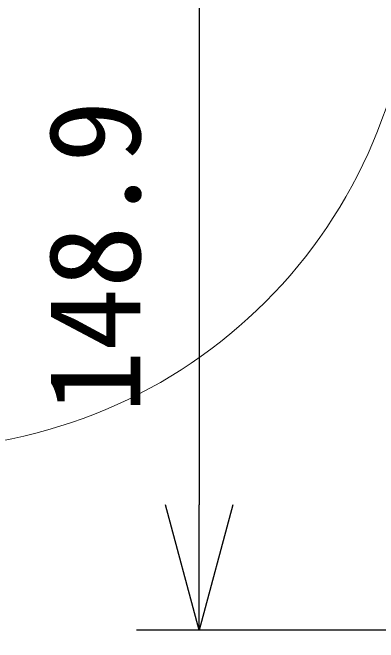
# Model space of a CAD drawing. Units: millimetres, scale not verified. Extents: x -135 to 2559, y -1245 to 1338.
# Drawn here: x -8.23 to -0.95, y 40.51 to 53.06 of the extents above; entities that cross this region are included whole.
import ezdxf
from ezdxf.enums import TextEntityAlignment as Align

# ---------------------------------------------------------------- set-up
doc = ezdxf.new("R2010")
doc.units = ezdxf.units.MM
doc.header["$LTSCALE"] = 0.125
doc.layers.add('0-0_0', color=7, linetype='Continuous')
doc.layers.add('0-5_SUNPO', color=7, linetype='Continuous')
doc.layers.add('0-4_GAIKEI', color=1, linetype='Continuous', lineweight=18)
doc.styles.add('ＭＳ ゴシック', font='')
doc.styles.get('ＭＳ ゴシック').set_extended_font_data('MS Gothic')

# ---------------------------------------------------------------- blocks, each defined once
blk = doc.blocks.new('_Open30')
at = {"layer": '0-0_0'}
blk.add_line((0, 0), (-1, 0), dxfattribs=at)
blk.add_lwpolyline([(-1, 0.26795), (0, 0), (-1, -0.26795)], dxfattribs=at)
blk = doc.blocks.new('D1')
at = {"layer": '0-5_SUNPO'}
for p, q in [((189.5195, 174.6511), (189.5195, 164.7581)), ((198.2114, 162.2581), (188.2695, 162.2581))]:
    blk.add_line(p, q, dxfattribs=at)
at = {"layer": '0-5_SUNPO', "xscale": 2.5, "yscale": 2.5, "rotation": 270}
blk.add_blockref('_Open30', (189.5195, 162.2581), dxfattribs=at)
at = {"layer": '0-5_SUNPO', "style": 'ＭＳ ゴシック'}
blk.add_text('148.9', height=1.833, rotation=90, dxfattribs=at).set_placement((188.8945, 166.5796), align=Align.BOTTOM_LEFT)

msp = doc.modelspace()

# ---------------------------------------------------------------- linework, layer by layer
at = {"layer": '0-4_GAIKEI'}
for centre, radius in [((1267.3956, 46.1811), 1291.3406), ((428.0318, 54.0038), 457.5012), ((361.2759, 33.6764), 384.5375), ((288.1117, 35.6856), 311.4875), ((271.3544, 42.5574), 295.1969), ((64.6451, 108.9379), 85.6428), ((-50.2703, 108.4419), 84.9618), ((105.1904, 39.2787), 128.3908), ((-7.0074, 44.4866), 18.2118), ((-7.6231, 44.7223), 17.5526), ((-8.1376, 44.9013), 17.0079)]:
    msp.add_circle(centre, radius, dxfattribs=at)
at = {"layer": '0-4_GAIKEI', "color": 7}
for centre, radius in [((271.3544, 42.5574), 295.1969), ((-10.2681, 54.37), 10)]:
    msp.add_circle(centre, radius, dxfattribs=at)

# ---------------------------------------------------------------- block references
at = {"layer": '0-5_SUNPO'}
msp.add_blockref('D1', (-194.035, -121.5), dxfattribs=at)

doc.saveas('drawing.dxf')
